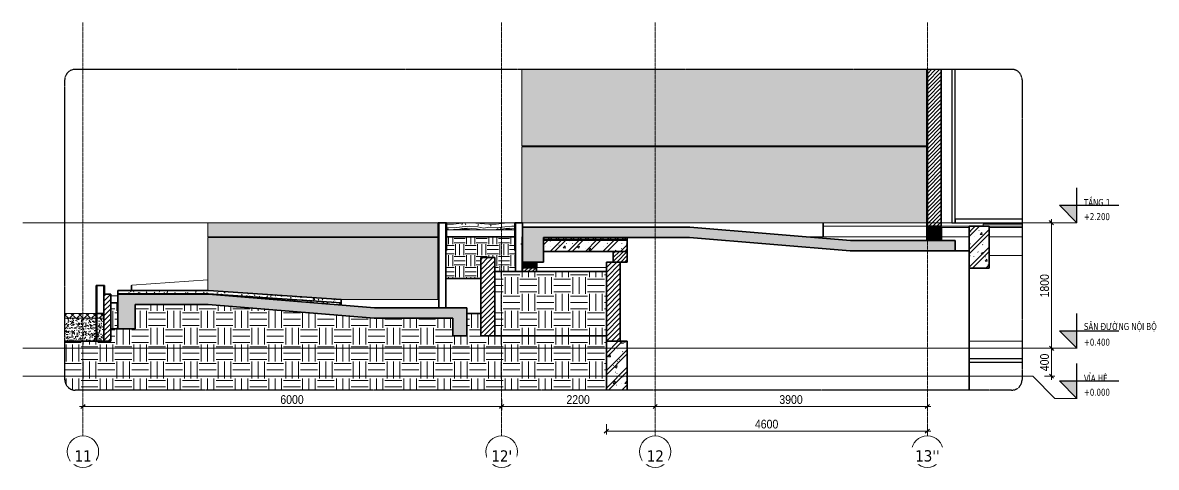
# Model space of a CAD drawing. Header units: millimetres. Extents: x 46404 to 154333, y -1327 to 55734.
# Drawn here: x 120155 to 136400, y -1306 to 5068 of the extents above; entities that cross this region are included whole.
import ezdxf

# ---------------------------------------------------------------- set-up
doc = ezdxf.new("R2010")
doc.units = ezdxf.units.MM
for name, pattern in [('Centre', [31.75, 6.35, -4.7625, 15.875, -4.7625]), ('Grid Line', [22.225, 12.7, -3.175, 3.175, -3.175]), ('Hidden', [7.14375, 4.7625, -2.38125])]:
    doc.linetypes.add(name, pattern=pattern)
for name, color, linetype, lineweight in [('0-2', 10, 'Continuous', 5), ('A-ANNO-DIMS', 211, 'Continuous', 9), ('A-ANNO-DIMS-50', 211, 'Continuous', 9), ('A-DETL-GENF', 92, 'Continuous', 18), ('A-DETL-GENF-1', 9, 'Continuous', 18), ('A-DETL-GENF-3', 92, 'Hidden', 25), ('A-DETL-MEDM', 33, 'Continuous', 35), ('A-DOOR', 31, 'Continuous', 18), ('A-DOOR-1', 31, 'Continuous', 25), ('A-FLOR', 192, 'Continuous', 18), ('A-FLOR-1', 250, 'Continuous', 18), ('A-FLOR-FNSH-1', 7, 'Continuous', 35), ('A-FLOR-FNSH-2', 250, 'Continuous', 18), ('A-FLOR-LEVL', 51, 'Continuous', 9), ('A-FLOR-LEVL-1', 51, 'Continuous', 25), ('A-FLOR-LEVL-2', 51, 'Centre', 9), ('A-FLOR-MCUT', 51, 'Continuous', 18), ('A-FLOR-PATT-1', 253, 'Continuous', 18), ('A-FLOR-PATT-2', 8, 'Continuous', 18), ('A-WALL', 113, 'Continuous', 18), ('A-WALL-2', 7, 'Continuous', 35), ('A-WALL-FNSH-1', 253, 'Continuous', 18), ('A-WALL-PATT-2', 111, 'Continuous', 18), ('A-WALL-PATT-4', 254, 'Continuous', 5), ('A-WALL-PATT-5', 9, 'Continuous', 18), ('S-BEAM-1', 254, 'Continuous', 5), ('S-BEAM-2', 250, 'Continuous', 18), ('S-BEAM-3', 50, 'Continuous', 50), ('S-GRID-1', 1, 'Grid Line', 9), ('S-GRID-IDEN', 1, 'Continuous', 9)]:
    doc.layers.add(name, color=color, linetype=linetype, lineweight=lineweight)
doc.styles.add('Tahoma_B', font='tahomabd.ttf', dxfattribs={"height": 162.5})
doc.styles.add('Tahoma_B_1', font='tahomabd.ttf', dxfattribs={"width": 0.85, "height": 100})
doc.styles.add('UTM Avo', font='', dxfattribs={"width": 0.9, "height": 125})
doc.styles.get('UTM Avo').set_extended_font_data('UTM Avo')
doc.dimstyles.new('1_Dim_chi_tiet_2_5', dxfattribs={"dimscale": 304.8, "dimtxt": 124.912619, "dimasz": 0.19685, "dimexe": 0.164042, "dimexo": 0.0625, "dimgap": 0.016404, "dimtad": 1, "dimdec": 0, "dimrnd": 5, "dimzin": 0, "dimdsep": 46, "dimtxsty": 'UTM Avo', "dimblk1": 'OBLIQUE', "dimblk2": 'OBLIQUE', "dimsah": 1, "dimcen": 0.09, "dimdle": 0.164042, "dimazin": 0, "dimtfac": 1, "dimtdec": 4, "dimtix": 1, "dimtmove": 0, "dimatfit": 3, "dimfxl": 0.328084, "dimfxlon": 1, "dimtvp": 1, "dimtolj": 1, "dimtzin": 0, "dimarcsym": 2})
pattern_1 = [(50, (106698.94, 15725), (364.368, -31.8783), [38.1, -419.1]), (355, (106698.94, 15725), (-70.486, 382.113), [30.48, -335.28]), (100.451, (106729.3, 15722.34), (293.885, 350.2334), [32.38, -356.18]), (46.184, (106698.94, 15826.6), (542.158, -84.086), [57.15, -628.65]), (96.636, (106744.1, 15819.6), (474.805, 494.855), [48.57, -534.27]), (351.184, (106698.94, 15826.6), (474.81, 494.85), [45.72, -502.92]), (21, (106749.74, 15801.2), (303.2285, -204.5305), [38.1, -419.1]), (326, (106749.74, 15801.2), (123.604, 368.376), [30.48, -335.28]), (71.451, (106775, 15784.16), (426.834, 163.843), [32.38, -356.18]), (37.5, (106698.94, 15725), (6.1766, 169.1102), [3.353, -327.863, 3.353, -337.007, -336.55]), (37.5, (106698.94, 15725), (6.1766, 169.1102), [-671.576, 3.353, -333.197]), (7.5, (106698.94, 15725), (133.6389, 200.3615), [3.353, -190.703, 3.353, -320.243, -128.27]), (7.5, (106698.94, 15725), (133.6389, 200.3615), [-517.652, 3.353, -124.917]), (327.5, (106585.65, 15725), (271.1818, -11.4584), [3.353, -123.647, 3.353, -392.887, -525.78]), (327.5, (106585.65, 15725), (271.1818, -11.4584), [-523.24, 3.353, -522.427]), (317.5, (106534.85, 15725), (296.2585, 50.853), [3.353, -161.747, 3.353, -259.791, -373.38]), (317.5, (106534.85, 15725), (296.2585, 50.853), [-428.244, 3.353, -370.027]), (45, (106698.94, 15725), (-125.7236, 125.7236), []), (45, (106698.94, 15915.5), (-125.7236, 125.7236), [])]
pattern_2 = [(45, (127765.043, 15725), (-28.28427, 28.28427), [])]
pattern_3 = [(0, (127765.043, 15725), (203.2, 50.8), [16.764, -135.636, 16.764, -135.636, -812.8]), (0, (127765.043, 15725), (203.2, 50.8), [-304.8, 16.764, -288.036, 16.764, -135.636, -355.6]), (0, (127765.043, 15725), (203.2, 50.8), [-762, 16.764, -84.836, 16.764, -237.236]), (120, (127841.243, 15750.4), (-145.59409, 150.57636), [16.764, -135.636, 16.764, -135.636, -812.8]), (120, (127841.243, 15750.4), (-145.59409, 150.57636), [-304.8, 16.764, -288.036, 16.764, -135.636, -355.6]), (120, (127841.243, 15750.4), (-145.59409, 150.57636), [-762, 16.764, -84.836, 16.764, -237.236]), (240, (127866.643, 15852), (-57.60591, -201.37636), [16.764, -135.636, 16.764, -135.636, -812.8]), (240, (127866.643, 15852), (-57.60591, -201.37636), [-304.8, 16.764, -288.036, 16.764, -135.636, -355.6]), (240, (127866.643, 15852), (-57.60591, -201.37636), [-762, 16.764, -84.836, 16.764, -237.236])]
pattern_4 = [(45, (127765.04, 15725), (-53.033, 53.033), []), (135, (127765.04, 15725), (-53.033, -53.033), [])]
pattern_5 = [(50, (127765.04, 15725), (364.368, -31.8783), [38.1, -419.1]), (355, (127765.04, 15725), (-70.486, 382.113), [30.48, -335.28]), (100.451, (127795.4, 15722.34), (293.885, 350.233), [32.38, -356.18]), (46.184, (127765.04, 15826.6), (542.158, -84.086), [57.15, -628.65]), (96.636, (127810.2, 15819.6), (474.805, 494.855), [48.57, -534.27]), (351.184, (127765.04, 15826.6), (474.81, 494.85), [45.72, -502.92]), (21, (127815.84, 15801.2), (303.2285, -204.5305), [38.1, -419.1]), (326, (127815.84, 15801.2), (123.604, 368.376), [30.48, -335.28]), (71.451, (127841.1, 15784.16), (426.834, 163.843), [32.38, -356.18]), (37.5, (127765.04, 15725), (6.1766, 169.1102), [3.353, -327.863, 3.353, -337.007, -336.55]), (37.5, (127765.04, 15725), (6.1766, 169.1102), [-671.576, 3.353, -333.197]), (7.5, (127765.04, 15725), (133.6389, 200.3615), [3.353, -190.703, 3.353, -320.243, -128.27]), (7.5, (127765.04, 15725), (133.6389, 200.3615), [-517.652, 3.353, -124.917]), (327.5, (127651.76, 15725), (271.1818, -11.4584), [3.353, -123.647, 3.353, -392.887, -525.78]), (327.5, (127651.76, 15725), (271.1818, -11.4584), [-523.24, 3.353, -522.427]), (317.5, (127600.96, 15725), (296.2585, 50.853), [3.353, -161.747, 3.353, -259.791, -373.38]), (317.5, (127600.96, 15725), (296.2585, 50.853), [-428.244, 3.353, -370.027]), (45, (127765.04, 15725), (-125.7236, 125.7236), []), (45, (127765.04, 15915.5), (-125.7236, 125.7236), [])]
pattern_6 = [(0, (127765.04, 15725), (241.935, 241.935), [241.935, -241.935]), (0, (127765.04, 15815.73), (241.935, 241.935), [241.935, -241.935]), (0, (127765.04, 15906.45), (241.935, 241.935), [241.935, -241.935]), (90, (127795.28, 15936.7), (-241.935, 241.935), [241.935, -241.935]), (90, (127886, 15936.7), (-241.935, 241.935), [241.935, -241.935]), (90, (127976.74, 15936.7), (-241.935, 241.935), [241.935, -241.935])]

# ---------------------------------------------------------------- blocks, each defined once
blk = doc.blocks.new('NCV_TKTC_KET CAU_rvt-5-TKCS_RAMP NKT 2 - MẶT CẮT 1')
at = {"layer": 'A-FLOR-PATT-1'}
h = blk.add_hatch(dxfattribs=at)
h.set_pattern_fill('FP_35', color=256, style=0, pattern_type=2)
h.set_pattern_definition(pattern_1)
h.paths.add_polyline_path([(106632, 1790), (107750, 1790), (107750, 1960), (106550, 1960), (106550, 1790)])
h = blk.add_hatch(dxfattribs=at)
h.set_pattern_fill('FP_35', color=256, style=0, pattern_type=2)
h.set_pattern_definition(pattern_1)
h.paths.add_polyline_path([(106632, 1790), (107750, 1790), (107750, 1960), (106550, 1960), (106550, 1790)])
h = blk.add_hatch(dxfattribs=at)
h.set_pattern_fill('FP_35', color=256, style=0, pattern_type=2)
h.set_pattern_definition(pattern_1)
h.paths.add_polyline_path([(101753, 1178), (101753, 1181), (100453, 1181), (100453, 1178), (101751, 1178)])
h = blk.add_hatch(dxfattribs=at)
h.set_pattern_fill('FP_35', color=256, style=0, pattern_type=2)
h.set_pattern_definition(pattern_1)
h.paths.add_polyline_path([(101753, 1178), (101753, 1181), (100453, 1181), (100453, 1178), (101751, 1178)])
h = blk.add_hatch(dxfattribs=at)
h.set_pattern_fill('FP_35', color=256, style=0, pattern_type=2)
h.set_pattern_definition(pattern_1)
h.paths.add_polyline_path([(103653, 1020), (103653, 1050), (101753, 1181), (101753, 1178), (103551, 1028)])
h = blk.add_hatch(dxfattribs=at)
h.set_pattern_fill('FP_35', color=256, style=0, pattern_type=2)
h.set_pattern_definition(pattern_1)
h.paths.add_polyline_path([(103653, 1020), (103653, 1050), (101753, 1181), (101753, 1178), (103551, 1028)])
at = {"layer": 'A-WALL-PATT-5'}
h = blk.add_hatch(dxfattribs=at)
h.set_pattern_fill('FP_35', color=256, style=0, pattern_type=2)
h.set_pattern_definition(pattern_1)
h.paths.add_polyline_path([(107753, -200), (107753, 500), (107453, 500), (107453, -200)])
h = blk.add_hatch(dxfattribs=at)
h.set_pattern_fill('FP_35', color=256, style=0, pattern_type=2)
h.set_pattern_definition(pattern_1)
h.paths.add_polyline_path([(107753, -200), (107753, 500), (107453, 500), (107453, -200)])
at = {"layer": 'S-BEAM-1'}
for points in [[(112253, 1945), (112253, 2130), (112053, 2130), (112053, 1945)], [(106452, 1560), (106452, 1637), (106252, 1637), (106252, 1560)]]:
    blk.add_hatch(color=256, dxfattribs=at).paths.add_polyline_path(points)
at = {"layer": 'A-FLOR-1'}
for p, q in [((110563, 2150), (112043, 2150)), ((112253, 2150), (112253, 2130))]:
    blk.add_line(p, q, dxfattribs=at)
at = {"layer": 'A-FLOR-FNSH-1'}
for p, q in [((107750, 1960), (106550, 1960)), ((106550, 1790), (107750, 1790)), ((101753, 1181), (100453, 1181)), ((100453, 1181), (100453, 1178)), ((103653, 1050), (101753, 1181)), ((101753, 1181), (101753, 1178)), ((101753, 1178), (101753, 1181)), ((103653, 1020), (103653, 1050))]:
    blk.add_line(p, q, dxfattribs=at)
at = {"layer": 'S-BEAM-2'}
for p, q in [((112253, 2130), (112653, 2130)), ((112939, 2130), (113410, 2130)), ((112939, 1730), (113410, 1730)), ((106452, 1560), (107453, 1560))]:
    blk.add_line(p, q, dxfattribs=at)
at = {"layer": 'S-BEAM-3'}
for p, q in [((112253, 2130), (112053, 2130)), ((112053, 2130), (112053, 1945)), ((112253, 1945), (112253, 2130)), ((106252, 1637), (106252, 1560)), ((106452, 1560), (106452, 1637)), ((106252, 1560), (106452, 1560))]:
    blk.add_line(p, q, dxfattribs=at)
blk = doc.blocks.new('Thang may HIEN - Dài x Rộng - 2000x2000-2402764-TKCS_RAMP NKT 2 - MẶT CẮT 1')
at = {"layer": 'A-DOOR'}
blk.add_line((112653, 500), (113410, 500), dxfattribs=at)
at = {"layer": 'A-DOOR-1'}
for p, q in [((113410, 250), (112653, 250)), ((112653, 200), (113410, 200))]:
    blk.add_line(p, q, dxfattribs=at)
blk = doc.blocks.new('Thang may HIEN - Dài x Rộng - 2000x2000-2402870-TKCS_RAMP NKT 2 - MẶT CẮT 1')
at = {"layer": 'A-DOOR-1'}
for p, q in [((112403, 4399), (112403, 2200)), ((112453, 2200), (112453, 4399)), ((112403, 2200), (112453, 2200)), ((113410, 2250), (112453, 2250)), ((112453, 2250), (112453, 2200)), ((112453, 2200), (113410, 2200))]:
    blk.add_line(p, q, dxfattribs=at)
blk = doc.blocks.new('BORDER VIEW - BORDER VIEW-2383508-TKCS_RAMP NKT 2 - MẶT CẮT 1')
at = {"layer": 'A-DETL-GENF-3'}
for p, q in [((99843, 4399), (113260, 4399)), ((99693, -50), (99693, 4249)), ((113410, 4249), (113410, -50)), ((113260, -200), (99843, -200))]:
    blk.add_line(p, q, dxfattribs=at)
for centre, start, end in [((99843, 4249), 90, 180), ((113260, 4249), 0, 90), ((99843, -50), 180, 270), ((113260, -50), 270, 0)]:
    blk.add_arc(centre, 150, start, end, dxfattribs=at)
blk = doc.blocks.new('Level - CAO ĐỘ LEVEL-350587-TKCS_RAMP NKT 2 - MẶT CẮT 1')
at = {"layer": 'A-FLOR-LEVL'}
blk.add_hatch(color=256, dxfattribs=at).paths.add_polyline_path([(114197, 2450), (114197, 2200), (113947, 2450)])
at = {"layer": 'A-FLOR-LEVL-1'}
for p, q in [((114197, 2200), (114197, 2700)), ((113947, 2450), (114197, 2200)), ((113947, 2450), (114797, 2450))]:
    blk.add_line(p, q, dxfattribs=at)
blk = doc.blocks.new('Grid - M_Grid Head - Circle-353313-TKCS_RAMP NKT 2 - MẶT CẮT 1')
at = {"layer": 'S-GRID-IDEN'}
blk.add_circle((99952.564287, -1081.36841), 225, dxfattribs=at)
blk = doc.blocks.new('DIMBLOCK19-TKCS_RAMP NKT 2 - MẶT CẮT 1')
at = {"layer": 'A-ANNO-DIMS-50'}
for p, q in [((134997, 2200), (134847, 2200)), ((134897, 2250), (134897, 400)), ((134897, 2200), (134997, 2200)), ((134997, 400), (134847, 400)), ((134897, 400), (134997, 400))]:
    blk.add_line(p, q, dxfattribs=at)
at = {"layer": 'A-ANNO-DIMS-50', "lineweight": 25}
for p, q in [((134897, 2200), (134867, 2230)), ((134897, 2200), (134927, 2170)), ((134897, 400), (134867, 430)), ((134897, 400), (134927, 370))]:
    blk.add_line(p, q, dxfattribs=at)
at = {"layer": 'A-ANNO-DIMS-50', "color": 0, "insert": (134735, 1129), "char_height": 125, "width": 410.82, "attachment_point": 1, "rotation": 90, "line_spacing_factor": 1.110334, "style": 'UTM Avo'}
blk.add_mtext('1800', dxfattribs=at)
blk = doc.blocks.new('_Oblique')
at = {"color": 0, "linetype": 'ByBlock', "lineweight": -2}
blk.add_line((-0.5, -0.5), (0.5, 0.5), dxfattribs=at)
blk = doc.blocks.new('DIMBLOCK20-TKCS_RAMP NKT 2 - MẶT CẮT 1')
at = {"layer": 'A-ANNO-DIMS-50'}
for p, q in [((134997, 400), (134847, 400)), ((134897, 400), (134897, -50)), ((134897, 400), (134997, 400)), ((134797, 0), (134947, 0)), ((134897, 0), (134797, 0))]:
    blk.add_line(p, q, dxfattribs=at)
at = {"layer": 'A-ANNO-DIMS-50', "lineweight": 25}
for p, q in [((134897, 400), (134867, 430)), ((134897, 400), (134927, 370)), ((134897, 0), (134867, 30)), ((134897, 0), (134927, -30))]:
    blk.add_line(p, q, dxfattribs=at)
at = {"layer": 'A-ANNO-DIMS-50', "color": 0, "insert": (134735, 72), "char_height": 125, "width": 308.12, "attachment_point": 1, "rotation": 90, "line_spacing_factor": 1.110334, "style": 'UTM Avo'}
blk.add_mtext('400', dxfattribs=at)
blk = doc.blocks.new('DIMBLOCK21-TKCS_RAMP NKT 2 - MẶT CẮT 1')
at = {"layer": 'A-ANNO-DIMS-50'}
for p, q in [((120969, -435), (127019, -435)), ((121019, -335), (121019, -485)), ((121019, -435), (121019, -335)), ((127019, -335), (127019, -485)), ((127019, -435), (127019, -335))]:
    blk.add_line(p, q, dxfattribs=at)
at = {"layer": 'A-ANNO-DIMS-50', "lineweight": 25}
for p, q in [((121019, -435), (120989, -465)), ((121019, -435), (121049, -405)), ((127019, -435), (126989, -465)), ((127019, -435), (127049, -405))]:
    blk.add_line(p, q, dxfattribs=at)
at = {"layer": 'A-ANNO-DIMS-50', "color": 0, "insert": (123847, -272), "char_height": 125, "width": 410.82, "attachment_point": 1, "line_spacing_factor": 1.110334, "style": 'UTM Avo'}
blk.add_mtext('6000', dxfattribs=at)
blk = doc.blocks.new('DIMBLOCK22-TKCS_RAMP NKT 2 - MẶT CẮT 1')
at = {"layer": 'A-ANNO-DIMS-50', "lineweight": 25}
for p, q in [((127019, -435), (126989, -465)), ((127019, -435), (127049, -405)), ((129219, -435), (129189, -465)), ((129219, -435), (129249, -405))]:
    blk.add_line(p, q, dxfattribs=at)
at = {"layer": 'A-ANNO-DIMS-50'}
for p, q in [((127019, -335), (127019, -485)), ((127019, -435), (127019, -335)), ((127019, -435), (129219, -435)), ((129219, -335), (129219, -485)), ((129219, -435), (129219, -335))]:
    blk.add_line(p, q, dxfattribs=at)
at = {"layer": 'A-ANNO-DIMS-50', "color": 0, "insert": (127947, -272), "char_height": 125, "width": 410.82, "attachment_point": 1, "line_spacing_factor": 1.110334, "style": 'UTM Avo'}
blk.add_mtext('2200', dxfattribs=at)
blk = doc.blocks.new('DIMBLOCK23-TKCS_RAMP NKT 2 - MẶT CẮT 1')
at = {"layer": 'A-ANNO-DIMS-50', "lineweight": 25}
for p, q in [((129219, -435), (129189, -465)), ((129219, -435), (129249, -405)), ((133119, -435), (133089, -465)), ((133119, -435), (133149, -405))]:
    blk.add_line(p, q, dxfattribs=at)
at = {"layer": 'A-ANNO-DIMS-50'}
for p, q in [((129219, -335), (129219, -485)), ((129219, -435), (129219, -335)), ((129219, -435), (133169, -435)), ((133119, -335), (133119, -485)), ((133119, -435), (133119, -335))]:
    blk.add_line(p, q, dxfattribs=at)
at = {"layer": 'A-ANNO-DIMS-50', "color": 0, "insert": (130998, -272), "char_height": 125, "width": 410.82, "attachment_point": 1, "line_spacing_factor": 1.110334, "style": 'UTM Avo'}
blk.add_mtext('3900', dxfattribs=at)
blk = doc.blocks.new('DIMBLOCK24-TKCS_RAMP NKT 2 - MẶT CẮT 1')
at = {"layer": 'A-ANNO-DIMS-50', "lineweight": 25}
for p, q in [((128519, -787), (128489, -817)), ((128519, -787), (128549, -757)), ((133119, -787), (133089, -817)), ((133119, -787), (133149, -757))]:
    blk.add_line(p, q, dxfattribs=at)
at = {"layer": 'A-ANNO-DIMS-50'}
for p, q in [((128519, -687), (128519, -837)), ((128519, -787), (128519, -687)), ((128519, -787), (133169, -787)), ((133119, -687), (133119, -837)), ((133119, -787), (133119, -687))]:
    blk.add_line(p, q, dxfattribs=at)
at = {"layer": 'A-ANNO-DIMS-50', "color": 0, "insert": (130648, -624), "char_height": 125, "width": 410.82, "attachment_point": 1, "line_spacing_factor": 1.110334, "style": 'UTM Avo'}
blk.add_mtext('4600', dxfattribs=at)

msp = doc.modelspace()

# ---------------------------------------------------------------- hatches: boundary and pattern name
at = {"layer": 'A-DETL-GENF-1'}
h = msp.add_hatch(dxfattribs=at)
h.set_pattern_fill('FP_35', color=256, style=0, pattern_type=2)
h.set_pattern_definition(pattern_5)
h.paths.add_polyline_path([(126518.7, 580), (126518.7, 980), (125197.4, 980), (122817.5, 1178.3), (121518.7, 1178.3), (121518.7, 678.3), (121768.7, 678.3), (121768.7, 1028.3), (122811.3, 1028.3), (125191.2, 830), (126318.7, 830), (126318.7, 580)])
h.paths.add_polyline_path([(127316.2, 1636.8), (127616.2, 1636.8), (127616.2, 1986.8), (129709.9, 1986.8), (132011.3, 1795), (133518.7, 1795), (133518.7, 1945), (132017.5, 1945), (129716.2, 2136.8), (127316.2, 2136.8)])
h = msp.add_hatch(dxfattribs=at)
h.set_pattern_fill('FP_35', color=256, style=0, pattern_type=2)
h.set_pattern_definition(pattern_5)
h.paths.add_polyline_path([(134005.1, 1550), (134005.1, 2150), (133718.7, 2150), (133718.7, 1550)])
h = msp.add_hatch(dxfattribs=at)
h.set_pattern_fill('FP_43', color=256, style=0, pattern_type=2)
h.set_pattern_definition([(45, (127765.043, 15725), (-35.35534, 35.35534), [])])
h.paths.add_polyline_path([(121418.7, 500), (121418.7, 1178.3), (121318.7, 1178.3), (121318.7, 500)])
h.paths.add_polyline_path([(128718.7, 500), (128718.7, 1636.8), (128518.7, 1636.8), (128518.7, 500)])
h.paths.add_polyline_path([(126918.7, 580), (126918.7, 1700), (126718.7, 1700), (126718.7, 580)])
h = msp.add_hatch(dxfattribs=at)
h.set_pattern_fill('FP_42', color=256, style=0, pattern_type=2)
h.set_pattern_definition(pattern_6)
h.paths.add_polyline_path([(127698.2, 580), (128518.7, 580), (128518.7, 1500), (126918.7, 1500), (126918.7, 580)])
h.paths.add_polyline_path([(121518.7, 678.3), (121518.7, 1050), (121418.7, 1050), (121418.7, 678.3)])
h = msp.add_hatch(dxfattribs=at)
h.set_pattern_fill('FP_42', color=256, style=0, pattern_type=2)
h.set_pattern_definition(pattern_6)
h.paths.add_polyline_path([(127698.2, -200), (128518.7, -200), (128518.7, 580), (126718.7, 580), (126718.7, 900), (126518.7, 900), (126518.7, 580), (126318.7, 580), (126318.7, 830), (125191.2, 830), (122811.3, 1028.3), (121768.7, 1028.3), (121768.7, 678.3), (121418.7, 678.3), (121418.7, 500), (120758.7, 500), (120758.7, -50), (120763.8, -88.8), (120778.8, -125), (120802.6, -156.1), (120833.7, -179.9), (120869.8, -194.9), (120908.7, -200), (125946.5, -200)])
at = {"layer": 'A-FLOR-PATT-2'}
h = msp.add_hatch(dxfattribs=at)
h.set_pattern_fill('FP_39', color=256, style=0, pattern_type=2)
h.set_pattern_definition([(0, (127765.04, 15725), (158.75, 158.75), [158.75, -158.75]), (0, (127765.04, 15784.53), (158.75, 158.75), [158.75, -158.75]), (0, (127765.04, 15844.06), (158.75, 158.75), [158.75, -158.75]), (90, (127784.89, 15863.9), (-158.75, 158.75), [158.75, -158.75]), (90, (127844.42, 15863.9), (-158.75, 158.75), [158.75, -158.75]), (90, (127903.95, 15863.9), (-158.75, 158.75), [158.75, -158.75])])
h.paths.add_polyline_path([(126218.6, 1400), (126718.7, 1400), (126718.7, 1700), (126918.7, 1700), (126918.7, 1500), (127218.6, 1500), (127218.6, 2000), (126218.6, 2000), (126218.6, 1700)])
h = msp.add_hatch(dxfattribs=at)
h.set_pattern_fill('FP_38', color=256, style=0, pattern_type=2)
h.set_pattern_definition(pattern_4)
h.paths.add_polyline_path([(128816.2, 1950), (128816.2, 1986.8), (127616.2, 1986.8), (127616.2, 1950), (127698.2, 1950)])
h = msp.add_hatch(dxfattribs=at)
h.set_pattern_fill('FP_36', color=256, style=0, pattern_type=2)
h.set_pattern_definition(pattern_3)
h.paths.add_polyline_path([(124718.7, 1050), (124718.7, 1100), (122818.7, 1230.8), (121518.7, 1230.8), (121518.7, 1180.8), (122818.7, 1180.8), (124194.9, 1086.1)])
h = msp.add_hatch(dxfattribs=at)
h.set_pattern_fill('FP_38', color=256, style=0, pattern_type=2)
h.set_pattern_definition(pattern_4)
h.paths.add_polyline_path([(121318.7, 830), (121318.7, 900), (121218.7, 900), (121218.7, 830)])
h.paths.add_polyline_path([(120758.7, 830), (121208.7, 830), (121208.7, 900), (120758.7, 900), (120758.7, 899.2)])
h = msp.add_hatch(dxfattribs=at)
h.set_pattern_fill('FP_36', color=256, style=0, pattern_type=2)
h.set_pattern_definition(pattern_3)
h.paths.add_polyline_path([(120758.7, 500), (121208.7, 500), (121208.7, 830), (120758.7, 830), (120758.7, 503.8)])
h.paths.add_polyline_path([(121318.7, 500), (121318.7, 830), (121218.7, 830), (121218.7, 500)])
h = msp.add_hatch(dxfattribs=at)
h.set_pattern_fill('FP_37', color=256, style=0, pattern_type=2)
h.set_pattern_definition([(50, (127765.04, 15725), (91.09195, -7.96922), [9.525, -104.775]), (355, (127765.04, 15725), (-17.6212, 95.5283), [7.62, -83.82]), (100.451, (127772.63, 15724.34), (73.47134, 87.55785), [8.095, -89.045]), (46.184, (127765.04, 15750.4), (135.5398, -21.0213), [14.287, -157.162]), (96.636, (127776.34, 15748.65), (118.7017, 123.7142), [12.143, -133.568]), (351.184, (127765.04, 15750.4), (118.7029, 123.713), [11.43, -125.73]), (21, (127777.74, 15744.05), (75.80726, -51.1323), [9.525, -104.775]), (326, (127777.74, 15744.05), (30.9012, 92.09387), [7.62, -83.82]), (71.451, (127784.06, 15739.79), (106.70837, 40.9602), [8.095, -89.045]), (37.5, (127765.043, 15725), (1.54416, 42.27754), [1.676, -81.128, 1.676, -83.414, -84.137]), (37.5, (127765.043, 15725), (1.54416, 42.27754), [-167.894, 1.676, -82.461]), (7.5, (127765.043, 15725), (33.40972, 50.09037), [1.676, -46.838, 1.676, -79.223, -32.067]), (7.5, (127765.043, 15725), (33.40972, 50.09037), [-129.413, 1.676, -30.391]), (327.5, (127736.722, 15725), (67.79551, -2.864035), [1.676, -30.074, 1.676, -97.384, -131.445]), (327.5, (127736.722, 15725), (67.79551, -2.864035), [-130.81, 1.676, -129.769]), (317.5, (127724.02, 15725), (74.06478, 12.71375), [1.676, -39.599, 1.676, -64.11, -93.345]), (317.5, (127724.02, 15725), (74.06478, 12.71375), [-107.061, 1.676, -91.669])])
h.paths.add_polyline_path([(120758.7, 500), (121208.7, 500), (121208.7, 830), (120758.7, 830), (120758.7, 503.8)])
h.paths.add_polyline_path([(121318.7, 500), (121318.7, 830), (121218.7, 830), (121218.7, 500)])
at = {"layer": 'A-WALL-PATT-2'}
h = msp.add_hatch(dxfattribs=at)
h.set_pattern_fill('FP_34', color=256, style=0, pattern_type=2)
h.set_pattern_definition(pattern_2)
h.paths.add_polyline_path([(133118.7, 2150), (133318.7, 2150), (133318.7, 4399.4), (133118.7, 4399.4), (133118.7, 3284.8)])
h = msp.add_hatch(dxfattribs=at)
h.set_pattern_fill('FP_36', color=256, style=0, pattern_type=2)
h.set_pattern_definition(pattern_3)
h.paths.add_polyline_path([(126118.6, 1100), (126118.6, 2200), (126108.6, 2200), (126108.6, 1100)])
h = msp.add_hatch(dxfattribs=at)
h.set_pattern_fill('FP_36', color=256, style=0, pattern_type=2)
h.set_pattern_definition(pattern_3)
h.paths.add_polyline_path([(126228.6, 1800), (126228.6, 2200), (126218.6, 2200), (126218.6, 1800)])
h = msp.add_hatch(dxfattribs=at)
h.set_pattern_fill('FP_36', color=256, style=0, pattern_type=2)
h.set_pattern_definition(pattern_3)
h.paths.add_polyline_path([(127218.6, 1800), (127218.6, 2200), (127208.6, 2200), (127208.6, 1800)])
h = msp.add_hatch(dxfattribs=at)
h.set_pattern_fill('FP_34', color=256, style=0, pattern_type=2)
h.set_pattern_definition(pattern_2)
h.paths.add_polyline_path([(133318.7, 1945), (133318.7, 2000), (133118.7, 2000), (133118.7, 1945)])
h = msp.add_hatch(dxfattribs=at)
h.set_pattern_fill('FP_34', color=256, style=0, pattern_type=2)
h.set_pattern_definition(pattern_2)
h.paths.add_polyline_path([(128816.2, 1636.8), (128816.2, 1790), (128618.6, 1790), (128618.6, 1636.8), (128718.7, 1636.8)])
h = msp.add_hatch(dxfattribs=at)
h.set_pattern_fill('FP_34', color=256, style=0, pattern_type=2)
h.set_pattern_definition(pattern_2)
h.paths.add_polyline_path([(127518.6, 1500), (127518.6, 1560), (127318.6, 1560), (127318.6, 1500)])
h = msp.add_hatch(dxfattribs=at)
h.set_pattern_fill('FP_36', color=256, style=0, pattern_type=2)
h.set_pattern_definition(pattern_3)
h.paths.add_polyline_path([(121208.7, 500), (121218.7, 500), (121218.7, 1300), (121208.7, 1300), (121208.7, 633.7)])
h = msp.add_hatch(dxfattribs=at)
h.set_pattern_fill('FP_36', color=256, style=0, pattern_type=2)
h.set_pattern_definition(pattern_3)
h.paths.add_polyline_path([(121328.7, 1178.3), (121328.7, 1300), (121318.7, 1300), (121318.7, 1178.3)])
at = {"layer": 'A-WALL-PATT-4'}
h = msp.add_hatch(color=256, dxfattribs=at)
h.paths.add_polyline_path([(131618.7, 2200), (133108.7, 2200), (133108.7, 3290), (127308.6, 3290), (127308.6, 2200), (131201.4, 2200)])
h.paths.add_polyline_path([(127308.6, 3300), (133108.7, 3300), (133108.7, 4399.4), (127308.6, 4399.4)])
for points in [[(133108.7, 3290), (133108.7, 3300), (127312.6, 3300), (127312.6, 3290), (131201.4, 3290)], [(126108.6, 1990), (126108.6, 2000), (122812.7, 2000), (122812.7, 1990), (125946.5, 1990)]]:
    msp.add_hatch(color=256, dxfattribs=at).paths.add_polyline_path(points)
h = msp.add_hatch(color=256, dxfattribs=at)
h.paths.add_polyline_path([(125946.5, 1100), (126108.6, 1100), (126108.6, 1990), (122808.7, 1990), (122808.7, 1230.8), (122818.7, 1230.8), (124718.7, 1100), (125197.4, 1100)])
h.paths.add_polyline_path([(124194.9, 2000), (126108.6, 2000), (126108.6, 2200), (122808.7, 2200), (122808.7, 2000)])
at = {"layer": 'A-WALL-PATT-5'}
h = msp.add_hatch(dxfattribs=at)
h.set_pattern_fill('FP_40', color=256, style=0, pattern_type=2)
h.set_pattern_definition([(0, (127765.04, 15725), (406.4, 101.6), [16.764, -288.036, 16.764, -288.036, -1625.6]), (0, (127765.04, 15725), (406.4, 101.6), [-609.6, 16.764, -592.836, 16.764, -288.036, -711.2]), (0, (127765.04, 15725), (406.4, 101.6), [-1524, 16.764, -186.436, 16.764, -491.236]), (120, (127917.44, 15775.8), (-291.1882, 301.1527), [16.764, -288.036, 16.764, -288.036, -1625.6]), (120, (127917.44, 15775.8), (-291.1882, 301.1527), [-609.6, 16.764, -592.836, 16.764, -288.036, -711.2]), (120, (127917.44, 15775.8), (-291.1882, 301.1527), [-1524, 16.764, -186.436, 16.764, -491.236]), (240, (127968.24, 15979), (-115.2118, -402.7527), [16.764, -288.036, 16.764, -288.036, -1625.6]), (240, (127968.24, 15979), (-115.2118, -402.7527), [-609.6, 16.764, -592.836, 16.764, -288.036, -711.2]), (240, (127968.24, 15979), (-115.2118, -402.7527), [-1524, 16.764, -186.436, 16.764, -491.236])])
h.paths.add_polyline_path([(126228.6, 2100), (127208.6, 2100), (127208.6, 2200), (126228.6, 2200), (126228.6, 2138.4)])
h = msp.add_hatch(dxfattribs=at)
h.set_pattern_fill('FP_41', color=256, style=0, pattern_type=2)
h.set_pattern_definition([(349.695, (126412.576, 869.39), (3657.5982, -609.61), [68.155, -6747.38]), (0, (126479.63, 857.2), (609.6, 609.6), [67.06, -542.54]), (18.435, (126546.69, 857.2), (1219.2, 609.602), [57.83, -1869.89]), (172.875, (126601.55, 875.49), (4267.1994, -609.599), [49.15, -4865.604]), (174.806, (126552.784, 881.584), (6096.004, -609.5547), [67.333, -6665.92]), (194.036, (126485.73, 887.68), (-1828.802, -609.592), [75.4, -2438.04]), (9.462, (126461.34, 869.39), (3048.005, 609.5835), [37.08, -3670.97]), (353.66, (126497.92, 875.49), (-4876.8008, 609.5835), [55.2, -5464.96]), (185.711, (126552.784, 869.39), (-5486.395, -609.6394), [61.264, -6065.14]), (168.69, (126491.82, 863.3), (2438.4, -609.603), [31.08, -3077.28]), (354.806, (126357.71, 863.296), (-6096.004, 609.5547), [67.333, -6665.92]), (348.69, (126424.77, 857.2), (-2438.4, 609.603), [62.17, -3046.194]), (0, (126485.7, 845), (609.6, 609.6), [73.15, -536.45]), (20.556, (126558.88, 845.01), (3048, 1219.197), [52.084, -5156.34]), (3.814, (126607.65, 863.296), (8534.4012, 609.5889), [91.643, -9072.654]), (354.806, (126699.09, 869.39), (-6096.004, 609.5547), [67.333, -6665.92]), (0, (126766.14, 863.3), (609.6, 609.6), [67.06, -542.54]), (5.194, (126223.6, 863.296), (6096.004, 609.5547), [67.333, -6665.92]), (354.806, (126290.656, 869.39), (-6096.004, 609.5547), [67.333, -6665.92]), (0, (126223.6, 875.5), (609.6, 609.6), [36.58, -573.02]), (5.194, (126260.176, 875.49), (6096.004, 609.5547), [67.333, -6665.92]), (0, (126327.23, 881.6), (609.6, 609.6), [60.96, -548.64]), (10.305, (126388.19, 881.584), (-3657.5982, -609.61), [68.155, -6747.38]), (5.194, (126455.25, 893.776), (6096.004, 609.5547), [67.333, -6665.92]), (354.806, (126522.304, 899.87), (-6096.004, 609.5547), [67.333, -6665.92]), (354.806, (126589.36, 893.776), (-6096.004, 609.5547), [67.333, -6665.92]), (351.87, (126656.42, 887.68), (-3657.6004, 609.593), [86.21, -4224.31]), (0, (126741.76, 875.5), (609.6, 609.6), [91.44, -518.16]), (347.471, (126717.376, 509.73), (3047.9989, -609.6108), [56.2, -5564.033]), (354.289, (126772.24, 497.536), (-5486.3951, 609.6394), [61.264, -6065.14]), (8.13, (126717.38, 509.73), (3657.6004, 609.593), [43.105, -4267.42]), (9.462, (126760.05, 515.82), (3048.005, 609.5835), [74.16, -3633.89]), (0, (126223.6, 528), (609.6, 609.6), [73.15, -536.45]), (350.538, (126296.75, 528.02), (-3048.005, 609.5835), [37.08, -3670.97]), (201.801, (126333.33, 521.92), (1828.8045, 609.587), [32.83, -3249.97]), (192.995, (126302.85, 509.73), (5486.3931, 1219.2375), [81.33, -8051.747]), (352.875, (126784.43, 509.73), (-4267.1994, 609.599), [49.15, -4865.604]), (7.125, (126784.43, 509.73), (4267.1994, 609.599), [49.15, -4865.604]), (0, (126223.6, 515.8), (609.6, 609.6), [48.77, -560.83]), (194.036, (126272.37, 515.82), (-1828.802, -609.592), [50.27, -2463.18]), (356.633, (126357.712, 534.112), (-9753.5944, 609.6919), [103.81, -10277.302]), (357.709, (126461.344, 528.016), (-14630.39665, 609.6991), [152.522, -15099.665]), (3.18, (126613.744, 521.92), (10363.1983, 609.6312), [109.897, -10879.823]), (9.462, (126723.47, 528.02), (3048.005, 609.5835), [111.24, -3596.81]), (10.305, (126223.6, 473.15), (-3657.5982, -609.61), [68.155, -6747.38]), (15.945, (126290.66, 485.34), (-2438.4042, -609.583), [88.76, -4349.196]), (0, (126376, 509.7), (609.6, 609.6), [79.25, -530.35]), (351.87, (126455.25, 509.73), (-3657.6004, 609.593), [86.21, -4224.31]), (3.576, (126540.592, 497.536), (9144.003, 609.5468), [97.726, -9674.906]), (351.254, (126638.13, 503.63), (4267.201, -609.5878), [80.18, -7937.856]), (345.964, (126717.38, 491.44), (-1828.802, 609.592), [75.4, -2438.04]), (0, (126790.5, 473.15), (609.6, 609.6), [42.67, -566.93]), (174.806, (126357.71, 534.11), (6096.004, -609.5547), [134.665, -6598.587]), (355.236, (126223.6, 570.69), (-6705.5965, 609.6414), [146.81, -7193.745]), (0, (126369.9, 558.5), (609.6, 609.6), [140.21, -469.39]), (4.086, (126510.112, 558.496), (7924.795, 609.6527), [171.123, -8385.02]), (0, (126680.8, 570.7), (609.6, 609.6), [152.4, -457.2]), (7.125, (126223.6, 442.67), (4267.1994, 609.599), [147.443, -4767.31]), (6.34, (126369.904, 460.96), (4876.8008, 609.5835), [110.403, -5409.76]), (357.51, (126479.632, 473.152), (-13411.19697, 609.7044), [140.34, -13893.706]), (353.48, (126619.84, 467.056), (-15849.59217, 1828.85517), [214.749, -21260.135]), (3.013, (126223.6, 838.912), (10972.79715, 609.6408), [115.984, -11482.446]), (351.87, (126339.42, 845.01), (-3657.6004, 609.593), [129.316, -4181.21]), (357.614, (126467.44, 826.72), (-14020.79943, 609.6137), [146.43, -14496.664]), (10.62, (126613.744, 820.624), (-6705.5925, -1219.2397), [99.236, -9824.334]), (0, (126711.3, 838.9), (609.6, 609.6), [121.92, -487.68]), (356.82, (126223.6, 912.064), (-10363.1983, 609.6312), [109.897, -10879.823]), (6.009, (126333.328, 905.968), (-6095.999, -609.5992), [116.464, -11529.93]), (6.71, (126449.152, 918.16), (-5486.39734, -609.6157), [104.346, -10330.325]), (354.289, (126552.784, 930.35), (-5486.395, 609.6394), [122.53, -6003.877]), (347.905, (126674.704, 918.16), (-5486.3949, 1219.223), [87.28, -8640.862]), (9.462, (126760.05, 899.87), (3048.005, 609.5835), [74.16, -3633.89]), (3.814, (126223.6, 796.24), (8534.4012, 609.5889), [91.643, -9072.654]), (347.196, (126315.04, 802.336), (-7924.80896, 1828.76326), [137.532, -13615.67]), (0, (126449.15, 771.86), (609.6, 609.6), [152.4, -457.2]), (5.44, (126601.552, 771.856), (-6705.6025, -609.56085), [128.595, -12730.932]), (6.71, (126729.568, 784.048), (-5486.39734, -609.6157), [104.346, -10330.325]), (0, (126223.6, 954.74), (609.6, 609.6), [103.63, -505.97]), (8.13, (126327.23, 954.74), (3657.6004, 609.593), [172.42, -4138.1]), (357.614, (126497.92, 979.12), (-14020.79943, 609.6137), [146.43, -14496.664]), (354.472, (126644.224, 973.024), (12801.591, -1219.3029), [189.859, -18796.025]), (6.843, (126223.6, 400), (-10363.19504, -1219.24128), [153.494, -15195.842]), (0, (126376, 418.3), (609.6, 609.6), [170.69, -438.91]), (356.348, (126546.688, 418.288), (-18897.60496, 1219.126665), [287.095, -28422.422]), (0, (126223.6, 613.36), (609.6, 609.6), [146.3, -463.3]), (4.764, (126369.904, 613.36), (6705.5965, 609.6414), [146.81, -7193.745]), (358.152, (126516.208, 625.552), (-18287.99624, 609.72412), [189.074, -18718.355]), (357.274, (126705.184, 619.456), (-12192.00424, 609.53415), [128.16, -12687.945]), (354.806, (126223.6, 710.896), (-6096.004, 609.5547), [134.665, -6598.587]), (0, (126357.7, 698.7), (609.6, 609.6), [195.07, -414.53]), (1.909, (126552.784, 698.704), (17678.40105, 609.55323), [182.982, -18115.176]), (3.576, (126735.664, 704.8), (9144.003, 609.5468), [97.726, -9674.906])])
h.paths.add_polyline_path([(126228.6, 2100), (127208.6, 2100), (127208.6, 2200), (126228.6, 2200), (126228.6, 2138.4)])

# ---------------------------------------------------------------- linework, layer by layer
at = {"layer": 'A-DETL-MEDM'}
for p, q in [((129716.2, 2136.8), (127316.2, 2136.8)), ((127316.2, 2136.8), (127316.2, 1636.8)), ((132017.5, 1945), (129716.2, 2136.8)), ((134005.1, 2150), (133718.7, 2150)), ((133718.7, 2150), (133718.7, 1550)), ((134005.1, 1550), (134005.1, 2150)), ((127616.2, 1636.8), (127616.2, 1986.8)), ((127616.2, 1986.8), (129709.9, 1986.8)), ((128816.2, 1986.8), (128816.2, 1636.8)), ((129709.9, 1986.8), (132011.3, 1795)), ((132011.3, 1795), (133518.7, 1795)), ((133518.7, 1945), (132017.5, 1945)), ((133518.7, 1795), (133518.7, 1945)), ((133718.7, 1795), (133518.7, 1795)), ((133718.7, -200), (133718.7, 1795)), ((126918.7, 1700), (126718.7, 1700)), ((126718.7, 1700), (126718.7, 580)), ((126918.7, 580), (126918.7, 1700)), ((127316.2, 1636.8), (127616.2, 1636.8)), ((128718.7, 1636.8), (128518.7, 1636.8)), ((128518.7, 1636.8), (128518.7, 500)), ((128816.2, 1636.8), (128718.7, 1636.8)), ((128718.7, 500), (128718.7, 1636.8)), ((128518.7, 1500), (126918.7, 1500)), ((128518.7, 580), (128518.7, 1500)), ((133718.7, 1550), (134005.1, 1550)), ((121418.7, 1178.3), (121318.7, 1178.3)), ((121318.7, 1178.3), (121318.7, 500)), ((121418.7, 500), (121418.7, 1178.3)), ((122817.5, 1178.3), (121518.7, 1178.3)), ((121518.7, 1178.3), (121518.7, 678.3)), ((125197.4, 980), (122817.5, 1178.3)), ((121518.7, 1050), (121418.7, 1050)), ((121768.7, 678.3), (121768.7, 1028.3)), ((121768.7, 1028.3), (122811.3, 1028.3)), ((122811.3, 1028.3), (125191.2, 830)), ((126518.7, 980), (125197.4, 980)), ((126518.7, 580), (126518.7, 980)), ((125191.2, 830), (126318.7, 830)), ((126318.7, 830), (126318.7, 580)), ((126718.7, 900), (126518.7, 900)), ((121418.7, 678.3), (121518.7, 678.3)), ((121518.7, 678.3), (121768.7, 678.3)), ((121318.7, 500), (120758.7, 500)), ((121318.7, 500), (121418.7, 500)), ((126318.7, 580), (126518.7, 580)), ((126718.7, 580), (126918.7, 580)), ((126918.7, 580), (128518.7, 580)), ((128518.7, -200), (128518.7, 580)), ((128518.7, 500), (128718.7, 500)), ((128718.7, 500), (128818.7, 500)), ((128818.7, 500), (128818.7, -200))]:
    msp.add_line(p, q, dxfattribs=at)
at = {"layer": 'A-FLOR'}
for p, q in [((133918.7, 2180), (134476.2, 2180)), ((133918.7, 2150), (133918.7, 2180)), ((134476.2, 2130), (134005.1, 2130))]:
    msp.add_line(p, q, dxfattribs=at)
at = {"layer": 'A-FLOR-FNSH-1'}
for p, q in [((127218.6, 2000), (126218.6, 2000)), ((127616.2, 1950), (128816.2, 1950)), ((126218.6, 1400), (126718.7, 1400)), ((122818.7, 1230.8), (121518.7, 1230.8)), ((121518.7, 1230.8), (121518.7, 1180.8)), ((121518.7, 1180.8), (122818.7, 1180.8)), ((124718.7, 1100), (122818.7, 1230.8)), ((122818.7, 1180.8), (124718.7, 1050)), ((124718.7, 1050), (124718.7, 1100))]:
    msp.add_line(p, q, dxfattribs=at)
at = {"layer": 'A-FLOR-FNSH-2'}
for p, q in [((127218.6, 2100), (126218.6, 2100)), ((121518.7, 1150), (121418.7, 1150)), ((121208.7, 900), (120758.7, 900)), ((121318.7, 900), (121318.7, 900))]:
    msp.add_line(p, q, dxfattribs=at)
at = {"layer": 'A-FLOR-LEVL'}
for p, q in [((134628.3, 0), (134945.8, -317.5)), ((134945.8, -317.5), (135263.3, -317.5))]:
    msp.add_line(p, q, dxfattribs=at)
at = {"layer": 'A-FLOR-LEVL-2'}
for p, q in [((120154.7, 2200), (135263.3, 2200)), ((135263.3, 400), (120154.7, 400)), ((134628.3, 0), (120154.7, 0))]:
    msp.add_line(p, q, dxfattribs=at)
at = {"layer": 'A-FLOR-MCUT'}
for p, q in [((121208.7, 830), (120758.7, 830)), ((121318.7, 830), (121218.7, 830))]:
    msp.add_line(p, q, dxfattribs=at)
at = {"layer": 'A-WALL'}
for p, q in [((127308.6, 4399.4), (127308.6, 3300)), ((127308.6, 3300), (133108.7, 3300)), ((133108.7, 3290), (127308.6, 3290)), ((127308.6, 3290), (127308.6, 2200)), ((127312.6, 3300), (127312.6, 3290)), ((133108.7, 3290), (133108.7, 3300)), ((126108.6, 2200), (122808.7, 2200)), ((122808.7, 2200), (122808.7, 2000)), ((127208.6, 2200), (126228.6, 2200)), ((133108.7, 2200), (127318.6, 2200)), ((131618.7, 2000), (131618.7, 2200)), ((131628.7, 2200), (131628.7, 2000)), ((131628.7, 2150), (133108.7, 2150)), ((133318.7, 2150), (133718.7, 2150)), ((134005.1, 2150), (134476.2, 2150)), ((122808.7, 2000), (126108.6, 2000)), ((126108.6, 1990), (122808.7, 1990)), ((122808.7, 1990), (122808.7, 1230.8)), ((122812.7, 2000), (122812.7, 1990)), ((133108.7, 2000), (131357.4, 2000)), ((133718.7, 2000), (133318.7, 2000)), ((134476.2, 2000), (134005.1, 2000)), ((121708.7, 1230.8), (121708.7, 1300)), ((121718.7, 1300), (121708.7, 1300)), ((122808.7, 1380.4), (121718.7, 1305.4)), ((121718.7, 1305.4), (121718.7, 1230.8)), ((124718.7, 1100), (126108.6, 1100))]:
    msp.add_line(p, q, dxfattribs=at)
at = {"layer": 'A-WALL-2'}
for p, q in [((133118.7, 4399.4), (133118.7, 2150)), ((133318.7, 2150), (133318.7, 4399.4)), ((126228.6, 2200), (126108.6, 2200)), ((126108.6, 2200), (126108.6, 1100)), ((126118.6, 980), (126118.6, 2200)), ((126218.6, 2200), (126218.6, 980)), ((126228.6, 1800), (126228.6, 2200)), ((127318.6, 2200), (127208.6, 2200)), ((127208.6, 2200), (127208.6, 1800)), ((127218.6, 1500), (127218.6, 2200)), ((127318.6, 2136.8), (127318.6, 2200)), ((133118.7, 2150), (133318.7, 2150)), ((133318.7, 2000), (133118.7, 2000)), ((133118.7, 2000), (133118.7, 1945)), ((133318.7, 1945), (133318.7, 2000)), ((126218.6, 1800), (126228.6, 1800)), ((127208.6, 1800), (127218.6, 1800)), ((127304.6, 1900), (127312.6, 1900)), ((127304.6, 1890), (127304.6, 1900)), ((127312.6, 1890), (127304.6, 1890)), ((127312.6, 1900), (127312.6, 1890)), ((128816.2, 1790), (128618.6, 1790)), ((128618.6, 1790), (128618.6, 1636.8)), ((127318.6, 1636.8), (127318.6, 1500)), ((127518.6, 1560), (127318.6, 1560)), ((127518.6, 1500), (127518.6, 1560)), ((121328.7, 1300), (121208.7, 1300)), ((121208.7, 1300), (121208.7, 500)), ((121218.7, 500), (121218.7, 1300)), ((121318.7, 1178.3), (121318.7, 1300)), ((121328.7, 1178.3), (121328.7, 1300)), ((126108.6, 1100), (126118.6, 1100)), ((121218.7, 900), (121318.7, 900))]:
    msp.add_line(p, q, dxfattribs=at)
at = {"layer": 'A-WALL-FNSH-1'}
for p, q in [((133108.7, 4399.4), (133108.7, 3300)), ((133108.7, 3300), (133112.7, 3300)), ((133112.7, 3290), (133108.7, 3290)), ((133108.7, 3290), (133108.7, 1945)), ((133112.7, 3300), (133112.7, 3290)), ((133118.7, 1945), (133118.7, 2150)), ((127308.6, 2000), (127308.6, 1900)), ((127316.2, 2000), (127308.6, 2000)), ((127308.6, 1890), (127308.6, 1500)), ((127318.6, 1500), (127318.6, 1636.8))]:
    msp.add_line(p, q, dxfattribs=at)
at = {"layer": 'S-GRID-1'}
for p, q in [((121018.7, 3818), (121018.7, 5068)), ((127018.7, 3818), (127018.7, 5068)), ((129218.7, 3818), (129218.7, 5068)), ((133118.7, 3818), (133118.7, 5068)), ((121018.7, 393.6), (121018.7, 3818)), ((127018.7, 393.6), (127018.7, 3818)), ((129218.7, 393.6), (129218.7, 3818)), ((133118.7, 393.6), (133118.7, 3818)), ((121018.7, -856.4), (121018.7, 393.6)), ((127018.7, -856.4), (127018.7, 393.6)), ((129218.7, -856.4), (129218.7, 393.6)), ((133118.7, -856.4), (133118.7, 393.6))]:
    msp.add_line(p, q, dxfattribs=at)

# ---------------------------------------------------------------- block references
at = {"layer": '0-2'}
msp.add_blockref('NCV_TKTC_KET CAU_rvt-5-TKCS_RAMP NKT 2 - MẶT CẮT 1', (21066.1, 0), dxfattribs=at)
at = {"layer": 'A-DETL-GENF'}
msp.add_blockref('BORDER VIEW - BORDER VIEW-2383508-TKCS_RAMP NKT 2 - MẶT CẮT 1', (21066.1, 0), dxfattribs=at)
at = {"layer": 'A-DOOR'}
for name in ['Thang may HIEN - Dài x Rộng - 2000x2000-2402870-TKCS_RAMP NKT 2 - MẶT CẮT 1', 'Thang may HIEN - Dài x Rộng - 2000x2000-2402764-TKCS_RAMP NKT 2 - MẶT CẮT 1']:
    msp.add_blockref(name, (21066.1, 0), dxfattribs=at)
at = {"layer": 'A-FLOR-LEVL-1'}
for p in [(21066.1, 0), (21066.1, -1800), (21066.1, -2517.5)]:
    msp.add_blockref('Level - CAO ĐỘ LEVEL-350587-TKCS_RAMP NKT 2 - MẶT CẮT 1', p, dxfattribs=at)
at = {"layer": 'S-GRID-IDEN'}
for p in [(21066.1, 0), (27066.1, 0), (29266.1, 0), (33166.2, 0)]:
    msp.add_blockref('Grid - M_Grid Head - Circle-353313-TKCS_RAMP NKT 2 - MẶT CẮT 1', p, dxfattribs=at)

# ---------------------------------------------------------------- texts
at = {"layer": 'A-FLOR-LEVL', "char_height": 100, "line_spacing_factor": 0.996129, "style": 'Tahoma_B_1'}
for s, insert, width, attachment_point in [('\\pt510,1020,1530,2040,2550,3060,3570,4080,4590,5100,5610,6120,6630,7140,7650,8160,8670,9180,9690,10200,10710,11220,11730,12240,12750,13260,13770,14280,14790,15300,15810,16320;TẦNG 1', (135363.6, 2437.2), 452.625, 7), ('\\pt212.5,425,637.5,850,1062.5,1275,1487.5,1700,1912.5,2125,2337.5,2550,2762.5,2975,3187.5,3400,3612.5,3825,4037.5,4250,4462.5,4675,4887.5,5100,5312.5,5525,5737.5,5950,6162.5,6375,6587.5,6800;+2.200', (135363.6, 2337.5), 441.575, 1), ('\\pt510,1020,1530,2040,2550,3060,3570,4080,4590,5100,5610,6120,6630,7140,7650,8160,8670,9180,9690,10200,10710,11220,11730,12240,12750,13260,13770,14280,14790,15300,15810,16320;SÂN ĐƯỜNG NỘI BỘ', (135363.6, 637.2), 1256.725, 7), ('\\pt212.5,425,637.5,850,1062.5,1275,1487.5,1700,1912.5,2125,2337.5,2550,2762.5,2975,3187.5,3400,3612.5,3825,4037.5,4250,4462.5,4675,4887.5,5100,5312.5,5525,5737.5,5950,6162.5,6375,6587.5,6800;+0.400', (135363.6, 537.5), 441.575, 1), ('\\pt510,1020,1530,2040,2550,3060,3570,4080,4590,5100,5610,6120,6630,7140,7650,8160,8670,9180,9690,10200,10710,11220,11730,12240,12750,13260,13770,14280,14790,15300,15810,16320;VỈA HÈ', (135363.6, -80.3), 427.55, 7), ('\\pt212.5,425,637.5,850,1062.5,1275,1487.5,1700,1912.5,2125,2337.5,2550,2762.5,2975,3187.5,3400,3612.5,3825,4037.5,4250,4462.5,4675,4887.5,5100,5312.5,5525,5737.5,5950,6162.5,6375,6587.5,6800;+0.000', (135363.6, -180), 441.575, 1)]:
    msp.add_mtext(s, dxfattribs=dict(at, insert=insert, width=width, attachment_point=attachment_point))

# ---------------------------------------------------------------- dimensions: what is measured, and where the dimension line sits
at = {"layer": 'A-ANNO-DIMS'}
for base, p1, p2, override, picture, middle in [((134897, 400), (134997, 2200), (134997, 400), {"dimpost": '<>', "dimfxl": 1800}, 'DIMBLOCK19-TKCS_RAMP NKT 2 - MẶT CẮT 1', (134827.3, 1300)), ((134897, 0), (134997, 400), (134797, 0), {"dimpost": '<>', "dimfxl": 447.213595}, 'DIMBLOCK20-TKCS_RAMP NKT 2 - MẶT CẮT 1', (134827.3, 200))]:
    dim = msp.add_linear_dim(base=base, p1=p1, p2=p2, angle=90, dimstyle='1_Dim_chi_tiet_2_5', override=override, dxfattribs=at)
    dim.commit()
    dim.dimension.update_dxf_attribs({"geometry": picture, "text_midpoint": middle})
for base, p1, p2, override, picture, middle in [((127018.7, -434.5), (121018.7, -334.5), (127018.7, -334.5), {"dimpost": '<>', "dimfxl": 6000}, 'DIMBLOCK21-TKCS_RAMP NKT 2 - MẶT CẮT 1', (124018.7, -364.8)), ((129218.7, -434.5), (127018.7, -334.5), (129218.7, -334.5), {"dimpost": '<>', "dimfxl": 2200}, 'DIMBLOCK22-TKCS_RAMP NKT 2 - MẶT CẮT 1', (128118.7, -364.8)), ((133118.7, -434.5), (129218.7, -334.5), (133118.7, -334.5), {"dimpost": '<>', "dimfxl": 3900.071331}, 'DIMBLOCK23-TKCS_RAMP NKT 2 - MẶT CẮT 1', (131168.7, -364.8)), ((133118.7, -786.8), (128518.7, -686.8), (133118.7, -686.8), {"dimpost": '<>', "dimfxl": 4600}, 'DIMBLOCK24-TKCS_RAMP NKT 2 - MẶT CẮT 1', (130818.7, -717.1))]:
    dim = msp.add_linear_dim(base=base, p1=p1, p2=p2, dimstyle='1_Dim_chi_tiet_2_5', override=override, dxfattribs=at)
    dim.commit()
    dim.dimension.update_dxf_attribs({"geometry": picture, "text_midpoint": middle})

# ---------------------------------------------------------------- next in the draw order: texts
at = {"layer": 'S-GRID-IDEN', "char_height": 162.5, "attachment_point": 5, "line_spacing_factor": 0.996129, "style": 'Tahoma_B', "bg_fill": 3, "box_fill_scale": 1.25, "bg_fill_color": 256, "bg_fill_true_color": 13158600, "bg_fill_transparency": 0}
for s, insert, width in [('\\pt634.99962,1269.99925,1905.0005,2540.00013,3174.99975,3809.99937,4445.00062,5080.00025,5714.99987,6349.9995,6985.00075,7620.00037,8255,8889.99962,9524.99925,10160.0005,10795.00013,11429.99975,12064.99938,12700.00063,13335.00025,13969.99988,14604.9995,15240.00075,15875.00038,16510,17144.99963,17779.99925,18415.0005,19050.00013,19684.99975,20319.99938;11', (121020.8, -1143.8), 288), ("\\pt634.99962,1269.99925,1905.0005,2540.00013,3174.99975,3809.99937,4445.00062,5080.00025,5714.99987,6349.9995,6985.00075,7620.00037,8255,8889.99962,9524.99925,10160.0005,10795.00013,11429.99975,12064.99938,12700.00063,13335.00025,13969.99988,14604.9995,15240.00075,15875.00038,16510,17144.99963,17779.99925,18415.0005,19050.00013,19684.99975,20319.99938;12'", (127020.8, -1143.8), 347.5), ('\\pt634.99962,1269.99925,1905.0005,2540.00013,3174.99975,3809.99937,4445.00062,5080.00025,5714.99987,6349.9995,6985.00075,7620.00037,8255,8889.99962,9524.99925,10160.0005,10795.00013,11429.99975,12064.99938,12700.00063,13335.00025,13969.99988,14604.9995,15240.00075,15875.00038,16510,17144.99963,17779.99925,18415.0005,19050.00013,19684.99975,20319.99938;12', (129220.8, -1143.8), 288), ("\\pt634.99962,1269.99925,1905.0005,2540.00013,3174.99975,3809.99937,4445.00062,5080.00025,5714.99987,6349.9995,6985.00075,7620.00037,8255,8889.99962,9524.99925,10160.0005,10795.00013,11429.99975,12064.99938,12700.00063,13335.00025,13969.99988,14604.9995,15240.00075,15875.00038,16510,17144.99963,17779.99925,18415.0005,19050.00013,19684.99975,20319.99938;13''", (133120.8, -1143.8), 407)]:
    msp.add_mtext(s, dxfattribs=dict(at, insert=insert, width=width))

doc.saveas('drawing.dxf')
